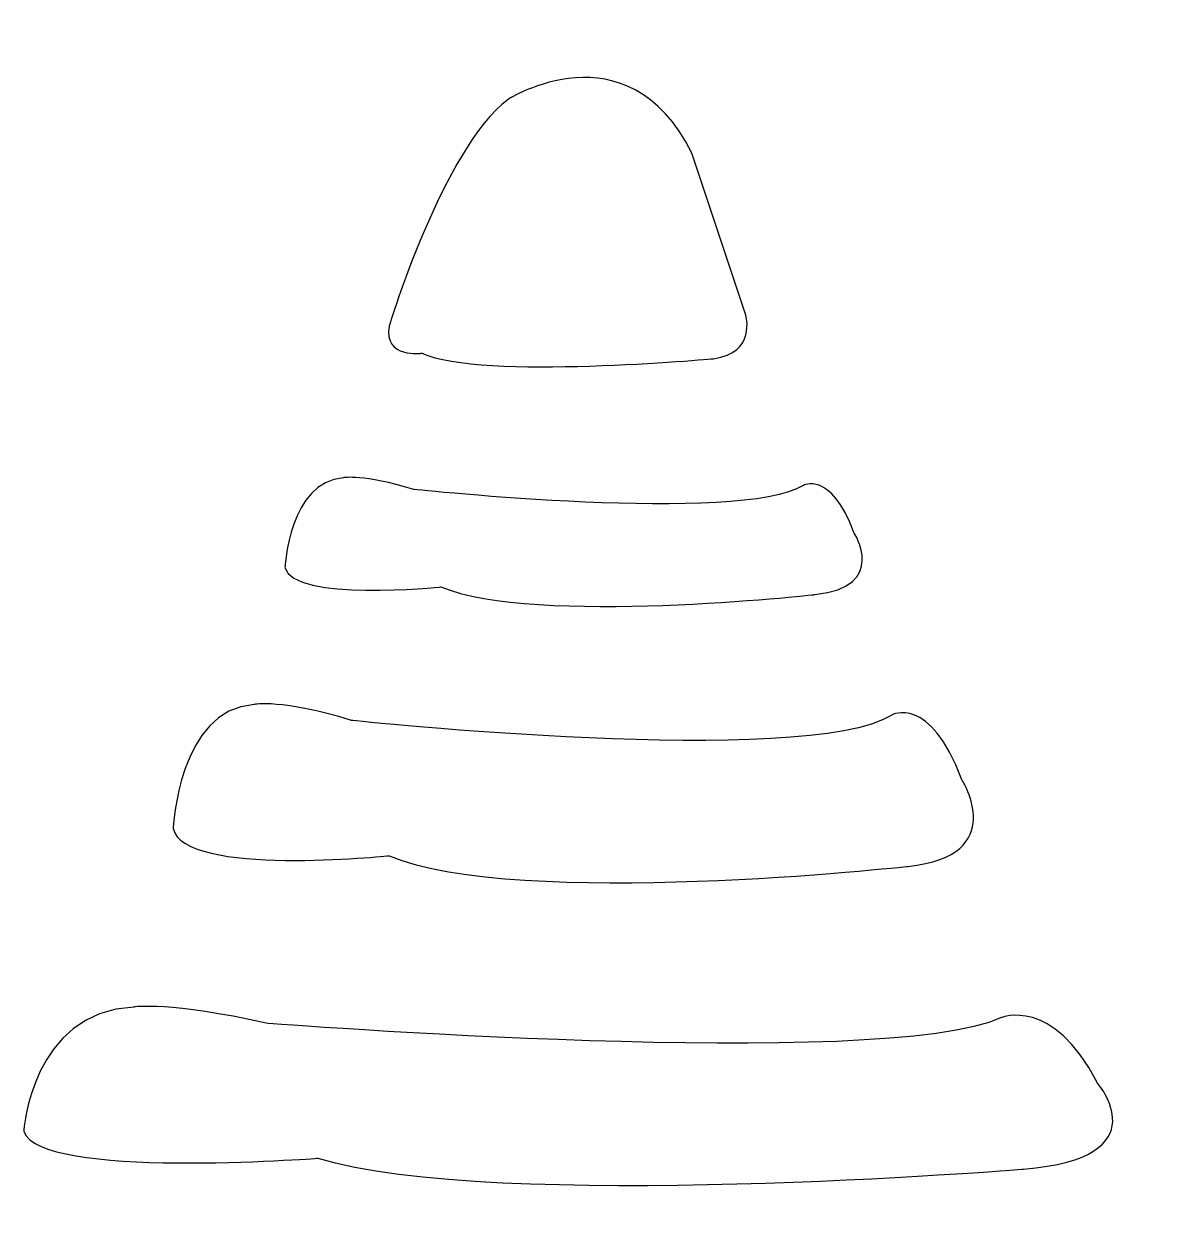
# Model space of a CAD drawing. Header units: centimetres. Extents: x -9.8 to 10.7, y -10.4 to 10.9.
import ezdxf

# ---------------------------------------------------------------- set-up
doc = ezdxf.new("R2010")
doc.units = ezdxf.units.CM
doc.header["$MEASUREMENT"] = 0
doc.layers.add('Camada 1', color=7, linetype='Continuous')

msp = doc.modelspace()

# ---------------------------------------------------------------- linework, layer by layer
at = {"layer": 'Camada 1'}
for points, knots in [([(-3.21758, 5.48156), (-3.21758, 5.48156), (-2.24487, 8.68418), (-1.08144, 9.55556), (-1.08144, 9.55556), (-1.08144, 9.55556), (1.05449, 10.91454), (2.22167, 8.58935), (2.22167, 8.58935), (2.22167, 8.58935), (3.18978, 5.67795), (3.18978, 5.67795), (3.18978, 5.67795), (3.18978, 5.67795), (3.38155, 4.99667), (2.60796, 4.89891), (2.60796, 4.89891), (2.60796, 4.89891), (-1.56277, 4.51368), (-2.63031, 4.99667), (-2.63031, 4.99667), (-2.63034, 4.99666), (-3.31265, 4.89889), (-3.21758, 5.48156)], [0, 0, 0, 0, 0.14285714, 0.14285714, 0.14285714, 0.14285714, 0.28571429, 0.28571429, 0.28571429, 0.28571429, 0.42857143, 0.42857143, 0.42857143, 0.42857143, 0.57142857, 0.57142857, 0.57142857, 0.57142857, 0.71428571, 0.71428571, 0.71428571, 0.71428571, 1, 1, 1, 1]), ([(-5.08602, 1.14927), (-5.08602, 1.14927), (-5.01575, 2.69079), (-4.03486, 2.76106), (-4.03486, 2.76106), (-4.03486, 2.76106), (-3.68341, 2.82776), (-2.77555, 2.55019), (-2.77555, 2.55019), (-2.77555, 2.55019), (3.10098, 1.92262), (4.21972, 2.62049), (4.21972, 2.62049), (4.21972, 2.62049), (4.71026, 2.90269), (5.13031, 1.77745), (5.13031, 1.77745), (5.13031, 1.77745), (5.76229, 0.80034), (4.42972, 0.66165), (4.42972, 0.66165), (4.42972, 0.66165), (-0.60858, 0.09891), (-2.28522, 0.80034), (-2.28522, 0.80034), (-2.28519, 0.80034), (-4.94354, 0.52192), (-5.08602, 1.14927)], [0, 0, 0, 0, 0.125, 0.125, 0.125, 0.125, 0.25, 0.25, 0.25, 0.25, 0.375, 0.375, 0.375, 0.375, 0.5, 0.5, 0.5, 0.5, 0.625, 0.625, 0.625, 0.625, 0.75, 0.75, 0.75, 0.75, 1, 1, 1, 1]), ([(-7.09521, -3.53928), (-7.09521, -3.53928), (-6.99742, -1.40774), (-5.6395, -1.31104), (-5.6395, -1.31104), (-5.6395, -1.31104), (-5.15357, -1.2124), (-3.89238, -1.59785), (-3.89238, -1.59785), (-3.89238, -1.59785), (4.25729, -2.4709), (5.80785, -1.50281), (5.80785, -1.50281), (5.80785, -1.50281), (6.4864, -1.11464), (7.06904, -2.66708), (7.06904, -2.66708), (7.06904, -2.66708), (7.94209, -4.02878), (6.10011, -4.21971), (6.10011, -4.21971), (6.10011, -4.21971), (-0.88695, -4.99962), (-3.21759, -4.02879), (-3.21759, -4.02879), (-3.21758, -4.02878), (-6.90154, -4.4142), (-7.09521, -3.53928)], [0, 0, 0, 0, 0.125, 0.125, 0.125, 0.125, 0.25, 0.25, 0.25, 0.25, 0.375, 0.375, 0.375, 0.375, 0.5, 0.5, 0.5, 0.5, 0.625, 0.625, 0.625, 0.625, 0.75, 0.75, 0.75, 0.75, 1, 1, 1, 1]), ([(-9.77645, -8.9775), (-9.77645, -8.9775), (-9.6449, -6.84348), (-7.8002, -6.74653), (-7.8002, -6.74653), (-7.8002, -6.74653), (-7.13718, -6.64707), (-5.42215, -7.03797), (-5.42215, -7.03797), (-5.42215, -7.03797), (5.66725, -7.90832), (7.77781, -6.93748), (7.77781, -6.93748), (7.77781, -6.93748), (8.69827, -6.54658), (9.49556, -8.10278), (9.49556, -8.10278), (9.49556, -8.10278), (10.68354, -9.46155), (8.17312, -9.6571), (8.17312, -9.6571), (8.17312, -9.6571), (-1.33177, -10.43238), (-4.49788, -9.46155), (-4.49788, -9.46155), (-4.4979, -9.46155), (-9.51335, -9.84885), (-9.77645, -8.9775)], [0, 0, 0, 0, 0.125, 0.125, 0.125, 0.125, 0.25, 0.25, 0.25, 0.25, 0.375, 0.375, 0.375, 0.375, 0.5, 0.5, 0.5, 0.5, 0.625, 0.625, 0.625, 0.625, 0.75, 0.75, 0.75, 0.75, 1, 1, 1, 1])]:
    msp.add_open_spline(points, degree=3, knots=knots, dxfattribs=at)

doc.saveas('drawing.dxf')
